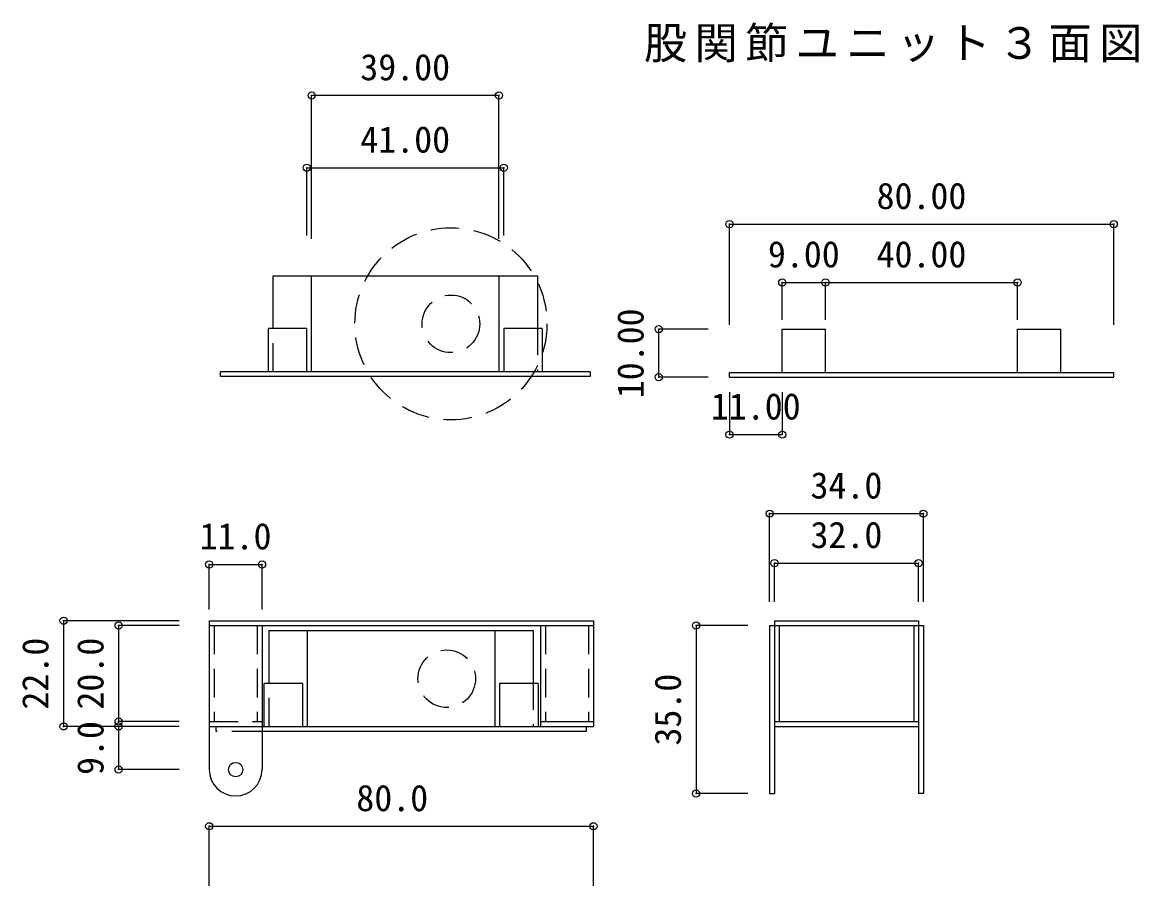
# Model space of a CAD drawing. Units: millimetres at full size, sheet at 1:3; details may follow other scales. Extents: x -420 to 383, y -277 to 349.
# Drawn here: x -320.4 to -87.9, y 168.9 to 348.7 of the extents above; entities that cross this region are included whole.
import ezdxf
from ezdxf.enums import TextEntityAlignment as Align

# ---------------------------------------------------------------- set-up
doc = ezdxf.new("R2010")
doc.units = ezdxf.units.MM
doc.header["$LTSCALE"] = 3
doc.header["$PDMODE"] = 32
doc.header["$PDSIZE"] = 1.5
doc.linetypes.add('DASHED2', pattern=[3, 2, -1])
for name, color, linetype in [('0-0', 7, 'Continuous'), ('0-1', 4, 'Continuous'), ('0-3', 7, 'Continuous')]:
    doc.layers.add(name, color=color, linetype=linetype)
doc.styles.add('ＭＳ ゴシック', font='')
doc.styles.get('ＭＳ ゴシック').set_extended_font_data('MS Gothic')

msp = doc.modelspace()

# ---------------------------------------------------------------- linework, layer by layer
at = {"layer": '0-0', "color": 4}
for p, q in [((-164.761, 246.394), (-132.761, 246.394)), ((-164.761, 228.015), (-164.761, 246.394)), ((-132.761, 228.015), (-132.761, 246.394)), ((-281.452, 235.807), (-270.452, 235.807)), ((-281.452, 226.45), (-281.452, 235.807)), ((-270.452, 226.45), (-270.452, 235.807)), ((-163.761, 236.084), (-133.761, 236.084)), ((-163.761, 228.015), (-163.761, 236.084)), ((-133.761, 228.015), (-133.761, 236.084)), ((-311.779, 224.104), (-311.779, 202.104)), ((-287.709, 224.104), (-311.779, 224.104)), ((-300.315, 223.104), (-300.315, 203.104)), ((-287.709, 223.104), (-300.315, 223.104)), ((-180.09, 223.104), (-180.09, 188.104)), ((-169.331, 223.104), (-180.09, 223.104)), ((-287.709, 203.104), (-300.315, 203.104)), ((-287.709, 202.104), (-311.779, 202.104)), ((-300.315, 202.104), (-300.315, 193.104)), ((-287.709, 202.104), (-300.315, 202.104)), ((-287.709, 193.104), (-300.315, 193.104)), ((-169.331, 188.104), (-180.09, 188.104))]:
    msp.add_line(p, q, dxfattribs=at)
at = {"layer": '0-0'}
for p, q in [((-281.452, 224.104), (-201.452, 224.104)), ((-281.452, 224.104), (-281.452, 202.104)), ((-201.452, 224.104), (-201.452, 202.104)), ((-163.761, 224.104), (-133.761, 224.104)), ((-163.761, 224.104), (-163.761, 202.104)), ((-133.761, 224.104), (-133.761, 202.104)), ((-281.452, 223.104), (-201.452, 223.104)), ((-270.452, 223.104), (-270.452, 202.104)), ((-212.452, 223.104), (-212.452, 202.104)), ((-164.761, 223.104), (-164.761, 188.104)), ((-164.761, 223.104), (-132.761, 223.104)), ((-162.761, 223.104), (-162.761, 203.104)), ((-134.761, 223.104), (-134.761, 203.104)), ((-132.761, 223.104), (-132.761, 188.104)), ((-270.452, 203.104), (-270.452, 193.104)), ((-212.452, 203.104), (-201.452, 203.104)), ((-163.761, 203.104), (-133.761, 203.104)), ((-281.452, 202.104), (-281.452, 193.104)), ((-271.335, 202.104), (-270.452, 202.104)), ((-270.452, 202.104), (-212.452, 202.104)), ((-212.452, 202.104), (-201.452, 202.104)), ((-163.761, 202.104), (-133.761, 202.104)), ((-163.761, 202.104), (-163.761, 188.104)), ((-133.761, 202.104), (-133.761, 188.104)), ((-164.761, 188.104), (-163.761, 188.104)), ((-132.761, 188.104), (-133.761, 188.104))]:
    msp.add_line(p, q, dxfattribs=at)
at = {"layer": '0-0', "linetype": 'DASHED2'}
for p, q in [((-280.452, 223.104), (-280.452, 203.104)), ((-271.452, 223.104), (-271.452, 203.104)), ((-211.452, 223.104), (-211.452, 203.104)), ((-202.452, 223.104), (-202.452, 203.104)), ((-281.452, 203.104), (-270.452, 203.104)), ((-281.452, 202.104), (-271.335, 202.104)), ((-279.994, 201.033), (-279.994, 202.033)), ((-271.015, 202.033), (-279.994, 202.033)), ((-270.774, 201.033), (-279.994, 201.033))]:
    msp.add_line(p, q, dxfattribs=at)
at = {"layer": '0-0'}
msp.add_circle((-275.952, 193.104), 1.5, dxfattribs=at)
msp.add_arc((-275.952, 193.104), 5.5, 180, 0, dxfattribs=at)
at = {"layer": '0-0', "color": 4}
for p in [(-164.761, 246.394), (-132.761, 246.394), (-281.452, 235.807), (-270.452, 235.807), (-163.761, 236.084), (-133.761, 236.084), (-311.779, 224.104), (-300.315, 223.104), (-180.09, 223.104), (-311.779, 202.104), (-300.315, 203.104), (-300.315, 202.104), (-300.315, 193.104), (-180.09, 188.104)]:
    msp.add_point(p, dxfattribs=at)
at = {"layer": '0-1'}
for p, q in [((-221.125, 333.479), (-260.125, 333.479)), ((-260.125, 303.594), (-260.125, 333.479)), ((-221.125, 303.594), (-221.125, 333.479)), ((-261.125, 318.417), (-220.125, 318.417)), ((-261.125, 304.311), (-261.125, 318.417)), ((-220.125, 304.311), (-220.125, 318.417)), ((-173.13, 306.674), (-93.13, 306.674)), ((-173.13, 285.68), (-173.13, 306.674)), ((-93.13, 285.68), (-93.13, 306.674)), ((-162.13, 294.519), (-153.13, 294.519)), ((-162.13, 286.785), (-162.13, 294.519)), ((-113.13, 286.785), (-113.13, 294.519)), ((-187.863, 274.794), (-187.863, 284.794)), ((-177.55, 284.794), (-187.863, 284.794)), ((-177.55, 274.794), (-187.863, 274.794)), ((-173.13, 271.684), (-173.13, 262.844)), ((-162.13, 271.684), (-162.13, 262.844)), ((-173.13, 262.844), (-162.13, 262.844)), ((-281.452, 181.294), (-201.452, 181.294)), ((-281.452, 168.93), (-281.452, 181.294)), ((-201.452, 168.93), (-201.452, 181.294))]:
    msp.add_line(p, q, dxfattribs=at)
at = {"layer": '0-1', "color": 7}
for p, q in [((-268.125, 295.923), (-213.125, 295.923)), ((-268.125, 285.458), (-268.125, 295.923)), ((-260.125, 275.923), (-260.125, 295.923)), ((-221.125, 295.923), (-221.125, 275.923)), ((-213.125, 295.923), (-213.125, 285.428)), ((-269.125, 275.923), (-269.125, 284.923)), ((-261.125, 284.923), (-269.125, 284.923)), ((-261.125, 275.923), (-261.125, 284.923)), ((-220.125, 284.923), (-220.125, 275.923)), ((-212.125, 284.923), (-220.125, 284.923)), ((-212.125, 284.923), (-212.125, 275.923)), ((-162.13, 275.794), (-162.13, 284.794)), ((-162.13, 284.794), (-153.13, 284.794)), ((-153.13, 275.794), (-153.13, 284.794)), ((-113.13, 275.794), (-113.13, 284.794)), ((-113.13, 284.794), (-104.13, 284.794)), ((-104.13, 275.794), (-104.13, 284.794)), ((-202.125, 275.923), (-279.125, 275.923)), ((-279.125, 274.923), (-279.125, 275.923)), ((-202.125, 274.923), (-279.125, 274.923)), ((-202.125, 275.923), (-202.125, 274.923)), ((-173.13, 275.794), (-93.13, 275.794)), ((-173.13, 274.794), (-173.13, 275.794)), ((-173.13, 274.794), (-93.13, 274.794)), ((-93.13, 274.794), (-93.13, 275.794)), ((-268.994, 222.033), (-213.994, 222.033)), ((-268.994, 211.568), (-268.994, 222.033)), ((-260.994, 202.033), (-260.994, 222.033)), ((-221.994, 222.033), (-221.994, 202.033)), ((-213.994, 222.033), (-213.994, 211.539)), ((-269.994, 202.033), (-269.994, 211.033)), ((-261.994, 211.033), (-269.994, 211.033)), ((-261.994, 202.033), (-261.994, 211.033)), ((-220.994, 211.033), (-220.994, 202.033)), ((-212.994, 211.033), (-220.994, 211.033)), ((-212.994, 211.033), (-212.994, 202.033)), ((-202.994, 202.033), (-271.015, 202.033)), ((-202.994, 201.033), (-270.774, 201.033)), ((-202.994, 202.033), (-202.994, 201.033))]:
    msp.add_line(p, q, dxfattribs=at)
at = {"layer": '0-1', "color": 7, "linetype": 'DASHED2'}
for p, q in [((-268.125, 275.923), (-268.125, 285.458)), ((-213.125, 285.428), (-213.125, 275.923)), ((-268.994, 202.033), (-268.994, 211.568)), ((-213.994, 211.539), (-213.994, 202.033))]:
    msp.add_line(p, q, dxfattribs=at)
at = {"layer": '0-1'}
msp.add_lwpolyline([(-153.13, 286.785), (-153.13, 294.519), (-113.13, 294.519)], dxfattribs=at)
at = {"layer": '0-1', "color": 7, "linetype": 'DASHED2'}
for centre, radius in [((-231.125, 285.923), 20), ((-231.125, 285.923), 6), ((-231.994, 212.033), 6)]:
    msp.add_circle(centre, radius, dxfattribs=at)
at = {"layer": '0-1'}
for p in [(-260.125, 333.479), (-221.125, 333.479), (-261.125, 318.417), (-220.125, 318.417), (-173.13, 306.674), (-93.13, 306.674), (-162.13, 294.519), (-153.13, 294.519), (-113.13, 294.519), (-187.863, 284.794), (-187.863, 274.794), (-173.13, 262.844), (-162.13, 262.844), (-281.452, 181.294), (-201.452, 181.294)]:
    msp.add_point(p, dxfattribs=at)

# ---------------------------------------------------------------- texts
at = {"layer": '0-0', "color": 4, "style": 'ＭＳ ゴシック'}
for s, p in [('34.0', (-156.261, 247.894)), ('11.0', (-283.452, 237.307)), ('32.0', (-156.261, 237.584))]:
    msp.add_text(s, height=5.499, dxfattribs=at).set_placement(p, align=Align.BOTTOM_LEFT)
for s, p in [('22.0', (-313.279, 205.604)), ('20.0', (-301.815, 205.604)), ('35.0', (-181.59, 198.104)), ('9.0', (-301.815, 191.979))]:
    msp.add_text(s, height=5.499, rotation=90, dxfattribs=at).set_placement(p, align=Align.BOTTOM_LEFT)
at = {"layer": '0-1', "style": 'ＭＳ ゴシック'}
for s, p in [('39.00', (-250, 334.979)), ('41.00', (-250, 319.917)), ('80.00', (-142.505, 308.174)), ('9.00', (-165.13, 296.019)), ('40.00', (-142.505, 296.019)), ('11.00', (-177.005, 264.344)), ('80.0', (-250.827, 182.794))]:
    msp.add_text(s, height=5.499, dxfattribs=at).set_placement(p, align=Align.BOTTOM_LEFT)
msp.add_text('10.00', height=5.499, rotation=90, dxfattribs=at).set_placement((-189.363, 270.419), align=Align.BOTTOM_LEFT)
at = {"layer": '0-3', "insert": (-190.929, 340.349), "char_height": 6.598, "attachment_point": 7, "style": 'ＭＳ ゴシック'}
msp.add_mtext('\\T1.17;股関節ユニット３面図', dxfattribs=at)

doc.saveas('drawing.dxf')
